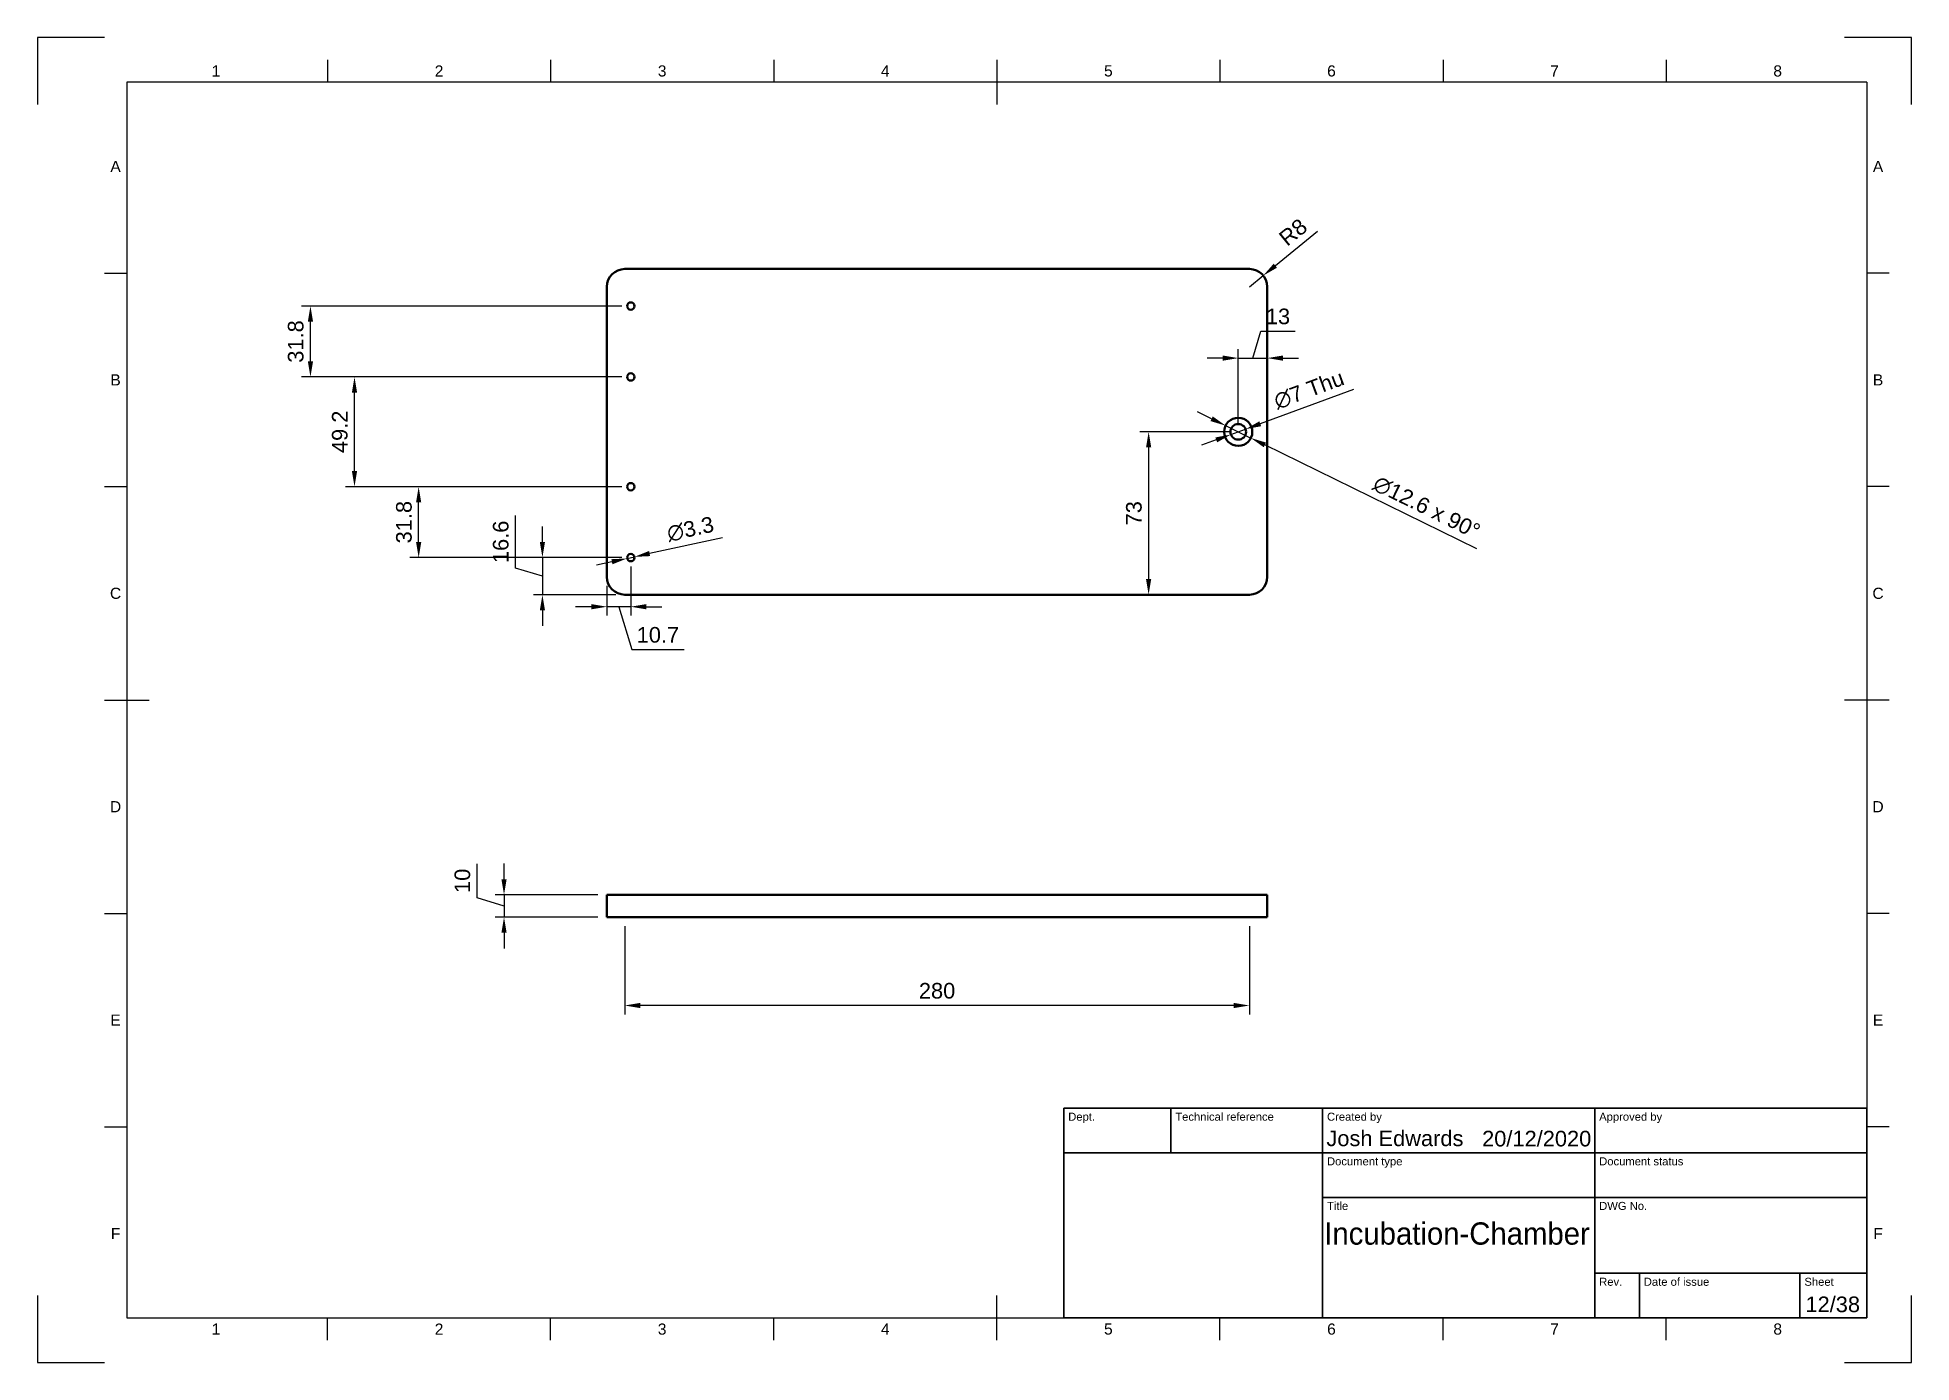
# Model space of a CAD drawing. Header units: millimetres. Extents: x 0 to 420, y 0 to 297.
import ezdxf
from ezdxf.enums import TextEntityAlignment as Align

# ---------------------------------------------------------------- set-up
doc = ezdxf.new("R2010")
doc.units = ezdxf.units.MM
doc.header["$LTSCALE"] = 0.75
for name, color, linetype, lineweight in [('Border', 7, 'Continuous', 25), ('Dimensions', 7, 'Continuous', 25), ('TitleBlock', 7, 'Continuous', 35), ('Visible', 7, 'Continuous', 50)]:
    doc.layers.add(name, color=color, linetype=linetype, lineweight=lineweight)
doc.styles.add('FusionTitle', font='arial.ttf')
doc.styles.get("Standard").update_dxf_attribs({"font": 'arial.ttf'})
doc.dimstyles.new('ISO-25', dxfattribs={"dimtxt": 3.5, "dimasz": 3.5, "dimexe": 2, "dimexo": 2, "dimgap": 1.5, "dimtad": 1, "dimzin": 12, "dimdsep": 46, "dimtxsty": 'Standard', "dimcen": 0, "dimclrd": 256, "dimclre": 256, "dimclrt": 256, "dimazin": 3, "dimtp": 0.1, "dimtm": 0.1, "dimtfac": 0.714, "dimtmove": 1, "dimatfit": 3, "dimfxl": 1, "dimtzin": 12, "dimarcsym": 0})

# ---------------------------------------------------------------- blocks, each defined once
blk = doc.blocks.new('ISO_A3_SHEET')
at = {"layer": 'Border'}
for p, q in [((65, 292), (65, 287)), ((115, 292), (115, 287)), ((165, 292), (165, 287)), ((215, 292), (215, 282)), ((265, 292), (265, 287)), ((315, 292), (315, 287)), ((365, 292), (365, 287)), ((410, 287), (20, 287)), ((20, 287), (20, 10)), ((410, 287), (410, 10)), ((15, 244.16666), (20, 244.16666)), ((415, 244.16666), (410, 244.16666)), ((15, 196.33333), (20, 196.33333)), ((415, 196.33333), (410, 196.33333)), ((15, 148.5), (25, 148.5)), ((415, 148.5), (405, 148.5)), ((15, 100.66667), (20, 100.66667)), ((415, 100.66667), (410, 100.66667)), ((15, 52.83334), (20, 52.83334)), ((415, 52.83334), (410, 52.83334)), ((215, 5), (215, 15)), ((20, 10), (410, 10)), ((65, 5), (65, 10)), ((115, 5), (115, 10)), ((165, 5), (165, 10)), ((265, 5), (265, 10)), ((315, 5), (315, 10)), ((365, 5), (365, 10))]:
    blk.add_line(p, q, dxfattribs=at)
at = {"layer": 'Defpoints'}
for p, q in [((15, 297), (0, 297)), ((0, 297), (0, 282)), ((420, 297), (405, 297)), ((420, 282), (420, 297)), ((0, 15), (0, 0)), ((420, 0), (420, 15)), ((0, 0), (15, 0)), ((405, 0), (420, 0))]:
    blk.add_line(p, q, dxfattribs=at)
at = {"layer": 'Border', "style": 'FusionTitle'}
for s, p in [('1', (40, 289.5)), ('2', (90, 289.5)), ('3', (140, 289.5)), ('4', (190, 289.5)), ('5', (240, 289.5)), ('6', (290, 289.5)), ('7', (340, 289.5)), ('8', (390, 289.5)), ('A', (17.5, 268.08333)), ('A', (412.5, 268.08333)), ('B', (17.5, 220.25)), ('B', (412.5, 220.25)), ('C', (17.5, 172.41667)), ('C', (412.5, 172.41667)), ('D', (17.5, 124.58334)), ('D', (412.5, 124.58334)), ('E', (17.5, 76.75001)), ('E', (412.5, 76.75001)), ('F', (17.5, 28.91668)), ('F', (412.5, 28.91668)), ('1', (40, 7.5)), ('2', (90, 7.5)), ('3', (140, 7.5)), ('4', (190, 7.5)), ('5', (240, 7.5)), ('6', (290, 7.5)), ('7', (340, 7.5)), ('8', (390, 7.5))]:
    blk.add_text(s, height=2.5, dxfattribs=at).set_placement(p, align=Align.MIDDLE)
blk = doc.blocks.new('ISO_TITLEBLOCK')
at = {"layer": 'TitleBlock'}
for p, q in [((0, 47), (-180, 47)), ((-180, 47), (-180, 0)), ((-156, 37), (-156, 47)), ((-122, 0), (-122, 47)), ((-61, 0), (-61, 47)), ((0, 0), (0, 47)), ((-180, 37), (0, 37)), ((-122, 27), (0, 27)), ((-61, 10), (0, 10)), ((-51, 0), (-51, 10)), ((-15, 0), (-15, 10)), ((-180, 0), (0, 0))]:
    blk.add_line(p, q, dxfattribs=at)
at = {"layer": 'TitleBlock', "style": 'FusionTitle'}
for s, p in [('Dept.', (-179, 46)), ('Technical reference', (-155, 46)), ('Created by', (-121, 46)), ('Approved by', (-60, 46)), ('Document type', (-121, 36)), ('Document status', (-60, 36)), ('Title', (-121, 26)), ('DWG No.', (-60, 26)), ('Rev.', (-60, 9)), ('Date of issue', (-50, 9)), ('Sheet', (-14, 9))]:
    blk.add_text(s, height=1.8, dxfattribs=at).set_placement(p, align=Align.TOP_LEFT)
for tag, height, p in [('DEPT', 3.5, (-179, 42)), ('TECHNICAL_REFERENCE', 3.5, (-155, 42)), ('CREATED_BY', 3.5, (-121, 42)), ('APPROVED_BY', 3.5, (-60, 42)), ('DOCUMENT_TYPE', 3.5, (-121, 32)), ('DOCUMENT_STATUS', 3.5, (-60, 32)), ('TITLE_1', 5, (-121, 21.5)), ('TITLE_2', 5, (-121, 14)), ('TITLE_3', 5, (-121, 6.5)), ('DATE_OF_ISSUE', 3.5, (-50, 5))]:
    blk.add_attdef(tag, text='', height=height, dxfattribs=at).set_placement(p, align=Align.TOP_LEFT)
for tag, p in [('CREATED_DATE', (-62, 42)), ('APPROVED_DATE', (-0.99, 42))]:
    blk.add_attdef(tag, text='', height=3.5, dxfattribs=at).set_placement(p, align=Align.TOP_RIGHT)
for tag, height, p in [('DRAWING_NUMBER', 5, (-30.5, 19.75)), ('REV', 3.5, (-56, 4.85)), ('SHEET', 3.5, (-7.5, 4.85))]:
    blk.add_attdef(tag, text='', height=height, dxfattribs=at).set_placement(p, align=Align.TOP_CENTER)
blk = doc.blocks.new('*D18')
at = {"layer": 'Defpoints', "color": 0, "transparency": 16777216}
for p in [(131.613008, 99.823711), (271.613008, 99.823711), (131.613008, 80.024721)]:
    blk.add_point(p, dxfattribs=at)
at = {"layer": 'Dimensions', "lineweight": -2, "transparency": 16777216}
for p, q in [((131.613008, 97.823711), (131.613008, 78.024721)), ((271.613008, 97.823711), (271.613008, 78.024721)), ((268.113008, 80.024721), (135.113008, 80.024721))]:
    blk.add_line(p, q, dxfattribs=at)
at = {"layer": 'Dimensions', "transparency": 16777216}
for points in [[(135.113008, 80.608055), (135.113008, 79.441388), (131.613008, 80.024721)], [(268.113008, 80.608055), (268.113008, 79.441388), (271.613008, 80.024721)]]:
    blk.add_solid(points, dxfattribs=at)
at = {"layer": 'Dimensions', "transparency": 16777216, "insert": (201.613008, 83.311727), "char_height": 3.5, "attachment_point": 5}
blk.add_mtext('280', dxfattribs=at)
blk = doc.blocks.new('*D19')
at = {"layer": 'Defpoints', "color": 0, "transparency": 16777216}
for p in [(127.613008, 104.823711), (104.562222, 99.823711), (127.613008, 99.823711)]:
    blk.add_point(p, dxfattribs=at)
at = {"layer": 'Dimensions', "lineweight": -2, "transparency": 16777216}
for p, q in [((98.525217, 104.134813), (98.525217, 111.80705)), ((104.562222, 108.323711), (104.562222, 111.823711)), ((104.562222, 102.323711), (98.525217, 104.134813)), ((125.613008, 104.823711), (102.562222, 104.823711)), ((104.562222, 104.823711), (104.562222, 99.823711)), ((104.562222, 104.823711), (104.562222, 99.823711)), ((125.613008, 99.823711), (102.562222, 99.823711)), ((104.562222, 96.323711), (104.562222, 92.823711))]:
    blk.add_line(p, q, dxfattribs=at)
at = {"layer": 'Dimensions', "transparency": 16777216}
for points in [[(103.978889, 108.323711), (105.145556, 108.323711), (104.562222, 104.823711)], [(103.978889, 96.323711), (105.145556, 96.323711), (104.562222, 99.823711)]]:
    blk.add_solid(points, dxfattribs=at)
at = {"layer": 'Dimensions', "transparency": 16777216, "insert": (95.238212, 107.970932), "char_height": 3.5, "attachment_point": 5, "rotation": 90}
blk.add_mtext('10', dxfattribs=at)
blk = doc.blocks.new('*D20')
at = {"layer": 'Defpoints', "color": 0, "transparency": 16777216}
for p in [(274.712701, 243.63479), (271.613008, 241.106569)]:
    blk.add_point(p, dxfattribs=at)
at = {"layer": 'Dimensions', "lineweight": -2, "transparency": 16777216}
for p, q in [((286.841096, 253.527146), (277.424933, 245.846984)), ((271.613008, 241.106569), (274.712701, 243.63479))]:
    blk.add_line(p, q, dxfattribs=at)
at = {"layer": 'Dimensions', "transparency": 16777216}
blk.add_solid([(277.056234, 246.299023), (277.793632, 245.394945), (274.712701, 243.63479)], dxfattribs=at)
at = {"layer": 'Dimensions', "transparency": 16777216, "insert": (281.411561, 253.340339), "char_height": 3.5, "attachment_point": 5, "rotation": 39.20191915}
blk.add_mtext('R8', dxfattribs=at)
blk = doc.blocks.new('*D21')
at = {"layer": 'Defpoints', "color": 0, "transparency": 16777216}
for p in [(266.285847, 209.995692), (271.940169, 207.217447)]:
    blk.add_point(p, dxfattribs=at)
at = {"layer": 'Dimensions', "lineweight": -2, "transparency": 16777216}
for p, q in [((263.144557, 211.539161), (260.003268, 213.082631)), ((266.285847, 209.995692), (271.940169, 207.217447)), ((322.552011, 182.34937), (275.081459, 205.673977))]:
    blk.add_line(p, q, dxfattribs=at)
at = {"layer": 'Dimensions', "transparency": 16777216}
for points in [[(263.401802, 212.06271), (262.887313, 211.015613), (266.285847, 209.995692)], [(275.338704, 206.197525), (274.824214, 205.150429), (271.940169, 207.217447)]]:
    blk.add_solid(points, dxfattribs=at)
at = {"layer": 'Dimensions', "transparency": 16777216, "insert": (311.321454, 191.638911), "char_height": 3.5, "attachment_point": 5, "rotation": 333.83285879}
blk.add_mtext('∅12.6 x 90%%D', dxfattribs=at)
blk = doc.blocks.new('*D22')
at = {"layer": 'Defpoints', "color": 0, "transparency": 16777216}
for p in [(267.469782, 208.00465), (270.756235, 209.208489)]:
    blk.add_point(p, dxfattribs=at)
at = {"layer": 'Dimensions', "lineweight": -2, "transparency": 16777216}
for p, q in [((294.941863, 218.067767), (274.042687, 210.412327)), ((264.183329, 206.800811), (260.896876, 205.596972)), ((267.469782, 208.00465), (270.756235, 209.208489))]:
    blk.add_line(p, q, dxfattribs=at)
at = {"layer": 'Dimensions', "transparency": 16777216}
for points in [[(273.842048, 210.96007), (274.243327, 209.864585), (270.756235, 209.208489)], [(263.982689, 207.348553), (264.383969, 206.253069), (267.469782, 208.00465)]]:
    blk.add_solid(points, dxfattribs=at)
at = {"layer": 'Dimensions', "transparency": 16777216, "insert": (284.971255, 218.020333), "char_height": 3.5, "attachment_point": 5, "rotation": 20.11794725}
blk.add_mtext('∅7 Thu', dxfattribs=at)
blk = doc.blocks.new('*D23')
at = {"layer": 'Defpoints', "color": 0, "transparency": 16777216}
for p in [(275.613008, 225.134843), (275.613008, 225.134843), (269.113008, 208.606569)]:
    blk.add_point(p, dxfattribs=at)
at = {"layer": 'Dimensions', "lineweight": -2, "transparency": 16777216}
for p, q in [((272.363008, 225.134843), (274.174468, 231.173042)), ((274.174468, 231.173042), (281.858643, 231.173042)), ((269.113008, 210.606569), (269.113008, 227.134843)), ((265.613008, 225.134843), (262.113008, 225.134843)), ((269.113008, 225.134843), (275.613008, 225.134843)), ((269.113008, 225.134843), (275.613008, 225.134843)), ((279.113008, 225.134843), (282.613008, 225.134843))]:
    blk.add_line(p, q, dxfattribs=at)
at = {"layer": 'Dimensions', "transparency": 16777216}
for points in [[(265.613008, 225.718177), (265.613008, 224.55151), (269.113008, 225.134843)], [(279.113008, 225.718177), (279.113008, 224.55151), (275.613008, 225.134843)]]:
    blk.add_solid(points, dxfattribs=at)
at = {"layer": 'Dimensions', "transparency": 16777216, "insert": (278.016555, 234.461242), "char_height": 3.5, "attachment_point": 5}
blk.add_mtext('13', dxfattribs=at)
blk = doc.blocks.new('*D24')
at = {"layer": 'Defpoints', "color": 0, "transparency": 16777216}
for p in [(269.113008, 208.606569), (247.395191, 172.106569), (249.024365, 172.106569)]:
    blk.add_point(p, dxfattribs=at)
at = {"layer": 'Dimensions', "lineweight": -2, "transparency": 16777216}
for p, q in [((267.113008, 208.606569), (247.024365, 208.606569)), ((249.024365, 205.106569), (249.024365, 175.606569)), ((249.395191, 172.106569), (251.024365, 172.106569))]:
    blk.add_line(p, q, dxfattribs=at)
at = {"layer": 'Dimensions', "transparency": 16777216}
for points in [[(248.441032, 205.106569), (249.607698, 205.106569), (249.024365, 208.606569)], [(248.441032, 175.606569), (249.607698, 175.606569), (249.024365, 172.106569)]]:
    blk.add_solid(points, dxfattribs=at)
at = {"layer": 'Dimensions', "transparency": 16777216, "insert": (245.736166, 190.356569), "char_height": 3.5, "attachment_point": 5, "rotation": 90}
blk.add_mtext('73', dxfattribs=at)
blk = doc.blocks.new('*D25')
at = {"layer": 'Defpoints', "color": 0, "transparency": 16777216}
for p in [(132.156863, 180.2312), (133.769154, 180.581938)]:
    blk.add_point(p, dxfattribs=at)
at = {"layer": 'Dimensions', "lineweight": -2, "transparency": 16777216}
for p, q in [((153.488042, 184.871592), (137.189165, 181.325929)), ((128.736851, 179.487209), (125.31684, 178.743219)), ((132.156863, 180.2312), (133.769154, 180.581938))]:
    blk.add_line(p, q, dxfattribs=at)
at = {"layer": 'Dimensions', "transparency": 16777216}
for points in [[(137.065167, 181.895931), (137.313164, 180.755927), (133.769154, 180.581938)], [(128.612853, 180.057211), (128.86085, 178.917208), (132.156863, 180.2312)]]:
    blk.add_solid(points, dxfattribs=at)
at = {"layer": 'Dimensions', "transparency": 16777216, "insert": (146.329088, 186.778289), "char_height": 3.5, "attachment_point": 5, "rotation": 12.27294555}
blk.add_mtext('∅3.3', dxfattribs=at)
blk = doc.blocks.new('*D26')
at = {"layer": 'Defpoints', "color": 0, "transparency": 16777216}
for p in [(132.963008, 180.406569), (113.164018, 172.106569), (131.613008, 172.106569)]:
    blk.add_point(p, dxfattribs=at)
at = {"layer": 'Dimensions', "lineweight": -2, "transparency": 16777216}
for p, q in [((107.127013, 178.067671), (107.127013, 189.827221)), ((113.164018, 183.906569), (113.164018, 187.406569)), ((113.164018, 176.256569), (107.127013, 178.067671)), ((130.963008, 180.406569), (111.164018, 180.406569)), ((113.164018, 180.406569), (113.164018, 172.106569)), ((113.164018, 180.406569), (113.164018, 172.106569)), ((129.613008, 172.106569), (111.164018, 172.106569)), ((113.164018, 168.606569), (113.164018, 165.106569))]:
    blk.add_line(p, q, dxfattribs=at)
at = {"layer": 'Dimensions', "transparency": 16777216}
for points in [[(112.580685, 183.906569), (113.747352, 183.906569), (113.164018, 180.406569)], [(112.580685, 168.606569), (113.747352, 168.606569), (113.164018, 172.106569)]]:
    blk.add_solid(points, dxfattribs=at)
at = {"layer": 'Dimensions', "transparency": 16777216, "insert": (103.840007, 183.947446), "char_height": 3.5, "attachment_point": 5, "rotation": 90}
blk.add_mtext('16.6', dxfattribs=at)
blk = doc.blocks.new('*D27')
at = {"layer": 'Defpoints', "color": 0, "transparency": 16777216}
for p in [(132.963008, 180.406569), (127.613008, 176.106569), (127.613008, 169.4086)]:
    blk.add_point(p, dxfattribs=at)
at = {"layer": 'Dimensions', "lineweight": -2, "transparency": 16777216}
for p, q in [((132.963008, 178.406569), (132.963008, 167.4086)), ((127.613008, 174.106569), (127.613008, 167.4086)), ((124.113008, 169.4086), (120.613008, 169.4086)), ((132.963008, 169.4086), (127.613008, 169.4086)), ((132.963008, 169.4086), (127.613008, 169.4086)), ((130.288008, 169.4086), (133.171313, 159.797584)), ((136.463008, 169.4086), (139.963008, 169.4086)), ((133.171313, 159.797584), (144.93325, 159.797584))]:
    blk.add_line(p, q, dxfattribs=at)
at = {"layer": 'Dimensions', "transparency": 16777216}
for points in [[(124.113008, 169.991933), (124.113008, 168.825267), (127.613008, 169.4086)], [(136.463008, 169.991933), (136.463008, 168.825267), (132.963008, 169.4086)]]:
    blk.add_solid(points, dxfattribs=at)
at = {"layer": 'Dimensions', "transparency": 16777216, "insert": (139.052282, 163.084589), "char_height": 3.5, "attachment_point": 5}
blk.add_mtext('10.7', dxfattribs=at)
blk = doc.blocks.new('*D28')
at = {"layer": 'Defpoints', "color": 0, "transparency": 16777216}
for p in [(85.424461, 196.306569), (132.963008, 196.306569), (132.963008, 180.406569)]:
    blk.add_point(p, dxfattribs=at)
at = {"layer": 'Dimensions', "lineweight": -2, "transparency": 16777216}
for p, q in [((130.963008, 196.306569), (83.424461, 196.306569)), ((85.424461, 183.906569), (85.424461, 192.806569)), ((130.963008, 180.406569), (83.424461, 180.406569))]:
    blk.add_line(p, q, dxfattribs=at)
at = {"layer": 'Dimensions', "transparency": 16777216}
for points in [[(84.841128, 192.806569), (86.007795, 192.806569), (85.424461, 196.306569)], [(84.841128, 183.906569), (86.007795, 183.906569), (85.424461, 180.406569)]]:
    blk.add_solid(points, dxfattribs=at)
at = {"layer": 'Dimensions', "transparency": 16777216, "insert": (82.136262, 188.356569), "char_height": 3.5, "attachment_point": 5, "rotation": 90}
blk.add_mtext('31.8', dxfattribs=at)
blk = doc.blocks.new('*D29')
at = {"layer": 'Defpoints', "color": 0, "transparency": 16777216}
for p in [(71.050372, 220.906569), (132.963008, 220.906569), (132.963008, 196.306569)]:
    blk.add_point(p, dxfattribs=at)
at = {"layer": 'Dimensions', "lineweight": -2, "transparency": 16777216}
for p, q in [((130.963008, 220.906569), (69.050372, 220.906569)), ((71.050372, 199.806569), (71.050372, 217.406569)), ((130.963008, 196.306569), (69.050372, 196.306569))]:
    blk.add_line(p, q, dxfattribs=at)
at = {"layer": 'Dimensions', "transparency": 16777216}
for points in [[(70.467039, 217.406569), (71.633706, 217.406569), (71.050372, 220.906569)], [(70.467039, 199.806569), (71.633706, 199.806569), (71.050372, 196.306569)]]:
    blk.add_solid(points, dxfattribs=at)
at = {"layer": 'Dimensions', "transparency": 16777216, "insert": (67.763367, 208.606569), "char_height": 3.5, "attachment_point": 5, "rotation": 90}
blk.add_mtext('49.2', dxfattribs=at)
blk = doc.blocks.new('*D30')
at = {"layer": 'Defpoints', "color": 0, "transparency": 16777216}
for p in [(61.173698, 236.806569), (132.963008, 236.806569), (132.963008, 220.906569)]:
    blk.add_point(p, dxfattribs=at)
at = {"layer": 'Dimensions', "lineweight": -2, "transparency": 16777216}
for p, q in [((130.963008, 236.806569), (59.173698, 236.806569)), ((61.173698, 224.406569), (61.173698, 233.306569)), ((130.963008, 220.906569), (59.173698, 220.906569))]:
    blk.add_line(p, q, dxfattribs=at)
at = {"layer": 'Dimensions', "transparency": 16777216}
for points in [[(60.590365, 233.306569), (61.757032, 233.306569), (61.173698, 236.806569)], [(60.590365, 224.406569), (61.757032, 224.406569), (61.173698, 220.906569)]]:
    blk.add_solid(points, dxfattribs=at)
at = {"layer": 'Dimensions', "transparency": 16777216, "insert": (57.885499, 228.856569), "char_height": 3.5, "attachment_point": 5, "rotation": 90}
blk.add_mtext('31.8', dxfattribs=at)

msp = doc.modelspace()

# ---------------------------------------------------------------- linework, layer by layer
at = {"layer": 'Visible', "extrusion": (0, 2.967e-13, -1)}
for p, q in [((271.613008, 245.106569, 2.5), (131.613008, 245.106569, 2.5)), ((127.613008, 241.106569, 2.5), (127.613008, 176.106569, 2.5)), ((275.613008, 176.106569, 2.5), (275.613008, 241.106569, 2.5)), ((131.613008, 172.106569, 2.5), (271.613008, 172.106569, 2.5))]:
    msp.add_line(p, q, dxfattribs=at)
at = {"layer": 'Visible', "extrusion": (0, 1, 0)}
for p, q in [((127.613008, 104.823711, 32.5), (127.613008, 99.823711, 32.5)), ((131.613008, 104.823711, 36.5), (271.613008, 104.823711, 36.5)), ((275.613008, 104.823711, 32.5), (275.613008, 99.823711, 32.5)), ((271.613008, 99.823711, 36.5), (131.613008, 99.823711, 36.5))]:
    msp.add_line(p, q, dxfattribs=at)
at = {"layer": 'Visible', "extrusion": (0, 2.967e-13, -1)}
for centre, radius in [((-132.963008, 236.806569, -2.5), 0.825), ((-132.963008, 220.906569, -2.5), 0.825), ((-269.113008, 208.606569, -2.5), 3.15), ((-132.963008, 196.306569, -2.5), 0.825), ((-132.963008, 180.406569, -2.5), 0.825)]:
    msp.add_circle(centre, radius, dxfattribs=at)
at = {"layer": 'Visible'}
msp.add_circle((269.113008, 208.606569, 1.1), 1.75, dxfattribs=at)
for centre, start, end in [((131.613008, 241.106569, 2.5), 90, 180), ((271.613008, 241.106569, 2.5), 0, 90), ((131.613008, 176.106569, 2.5), 180, 270), ((271.613008, 176.106569, 2.5), 270, 0)]:
    msp.add_arc(centre, 4, start, end, dxfattribs=at)
at = {"layer": 'Visible', "extrusion": (0, 1, 0)}
for centre, start, end in [((-131.613008, 32.5, 104.823711), 0, 90), ((-271.613008, 32.5, 104.823711), 90, 180)]:
    msp.add_arc(centre, 4, start, end, dxfattribs=at)
at = {"layer": 'Visible', "extrusion": (2.1e-15, -1, 0)}
for centre, start, end in [((131.613008, 32.5, -99.823711), 90, 180), ((271.613008, 32.5, -99.823711), 0, 90)]:
    msp.add_arc(centre, 4, start, end, dxfattribs=at)

# ---------------------------------------------------------------- block references
at = {"layer": 'Border'}
msp.add_blockref('ISO_A3_SHEET', (0, 0), dxfattribs=at)
at = {"layer": 'TitleBlock'}
ref = msp.add_blockref('ISO_TITLEBLOCK', (410, 10), dxfattribs=at)
ref.add_attrib('CREATED_DATE_001', '20/12/2020', (323.762619, 48.440314), dxfattribs={"height": 3.5, "style": 'FusionTitle'})
ref.add_attrib('SHEET_001', '12/38', (396.223397, 11.290314), dxfattribs={"height": 3.5, "style": 'FusionTitle'})
ref.add_attrib('TITLE_1_001', 'Incubation-Chamber', (288.387328, 26.414734), dxfattribs={"height": 5, "style": 'FusionTitle', "width": 0.9405})
ref.add_attrib('CREATED_BY_001', 'Josh Edwards', (288.86869, 48.5), dxfattribs={"height": 3.5, "style": 'FusionTitle'})

# ---------------------------------------------------------------- dimensions: what is measured, and where the dimension line sits
at = {"layer": 'Dimensions'}
dim = msp.add_radius_dim(center=(271.613008, 241.106569), mpoint=(274.712701, 243.63479), dimstyle='ISO-25', override={"dimlfac": 2, "dimse1": 1, "dimclrd": 256, "dimclre": 256}, dxfattribs=at)
dim.commit()
dim.dimension.update_dxf_attribs({"geometry": '*D20', "text_midpoint": (281.411561, 253.340339)})
for p1, p2, distance, picture, middle in [((132.963008, 220.906569), (132.963008, 236.806569), 71.78931, '*D30', (57.885499, 228.856569)), ((132.963008, 196.306569), (132.963008, 220.906569), 61.912636, '*D29', (67.763367, 208.606569)), ((132.963008, 180.406569), (132.963008, 196.306569), 47.538547, '*D28', (82.136262, 188.356569)), ((127.613008, 104.823711), (127.613008, 99.823711), -23.050786, '*D19', (95.238212, 105.634813))]:
    dim = msp.add_aligned_dim(p1=p1, p2=p2, distance=distance, dimstyle='ISO-25', override={"dimlfac": 2, "dimclrd": 256, "dimclre": 256}, dxfattribs=at)
    dim.commit()
    dim.dimension.update_dxf_attribs({"geometry": picture, "text_midpoint": middle})
for base, p1, p2, angle, picture, middle in [((275.613008, 225.134843), (269.113008, 208.606569), (275.613008, 225.134843), 180, '*D23', (275.674468, 234.461242)), ((249.024365, 172.106569), (269.113008, 208.606569), (247.395191, 172.106569), 90, '*D24', (245.736166, 190.356569)), ((113.164018, 172.106569), (132.963008, 180.406569), (131.613008, 172.106569), 90, '*D26', (103.840007, 179.567671))]:
    dim = msp.add_linear_dim(base=base, p1=p1, p2=p2, angle=angle, dimstyle='ISO-25', override={"dimlfac": 2, "dimclrd": 256, "dimclre": 256}, dxfattribs=at)
    dim.commit()
    dim.dimension.update_dxf_attribs({"geometry": picture, "text_midpoint": middle})
dim = msp.add_diameter_dim_2p(p1=(267.469782, 208.00465), p2=(270.756235, 209.208489), text='<> Thu', dimstyle='ISO-25', override={"dimlfac": 2, "dimclrd": 256, "dimclre": 256}, dxfattribs=at)
dim.commit()
dim.dimension.update_dxf_attribs({"geometry": '*D22', "text_midpoint": (284.971255, 218.020333)})
dim = msp.add_diameter_dim_2p(p1=(266.285847, 209.995692), p2=(271.940169, 207.217447), text='<> x 90%%D', dimstyle='ISO-25', override={"dimlfac": 2, "dimclrd": 256, "dimclre": 256}, dxfattribs=at)
dim.commit()
dim.dimension.update_dxf_attribs({"geometry": '*D21', "text_midpoint": (309.828746, 188.600933), "dimtype": 163})
dim = msp.add_diameter_dim_2p(p1=(132.156863, 180.2312), p2=(133.769154, 180.581938), dimstyle='ISO-25', override={"dimlfac": 2, "dimclrd": 256, "dimclre": 256}, dxfattribs=at)
dim.commit()
dim.dimension.update_dxf_attribs({"geometry": '*D25', "text_midpoint": (147.04861, 183.470756)})
for base, p1, p2, picture, middle in [((127.613008, 169.4086), (132.963008, 180.406569), (127.613008, 176.106569), '*D27', (134.671313, 163.084589)), ((131.613008, 80.024721), (271.613008, 99.823711), (131.613008, 99.823711), '*D18', (201.613008, 83.311727))]:
    dim = msp.add_linear_dim(base=base, p1=p1, p2=p2, dimstyle='ISO-25', override={"dimlfac": 2, "dimclrd": 256, "dimclre": 256}, dxfattribs=at)
    dim.commit()
    dim.dimension.update_dxf_attribs({"geometry": picture, "text_midpoint": middle})

doc.saveas('drawing.dxf')
